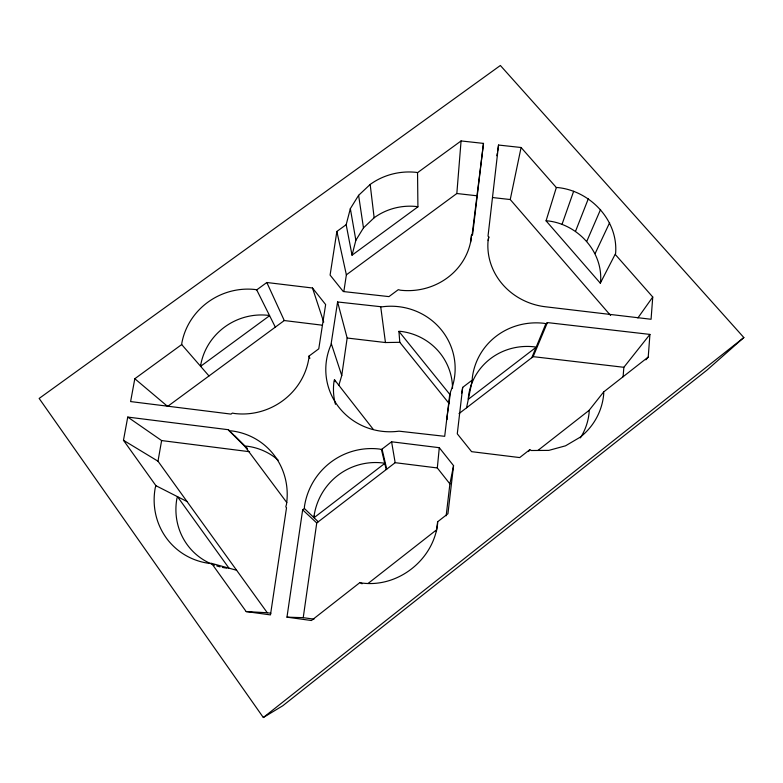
<?xml version="1.0" encoding="UTF-8"?>
<svg xmlns="http://www.w3.org/2000/svg" width="783" height="783" viewBox="0 0 783 783"><rect width="100%" height="100%" fill="white"/><g stroke="black" fill="none" stroke-linecap="round" stroke-linejoin="round"><path stroke-width="1.17" d="M318.28 521.791L304.401 508.51L304.44 506.591A67.651 67.054 -59.5 0 1 379.628 449.07L381.448 449.54L391.588 441.788L439.292 447.69L453.563 465.66L447.935 513.726L437.619 521.801L436.385 531.598M256.707 289.886L266.827 282.506L312.495 288.007L325.64 304.567L318.769 348.826L308.952 356.128L308.864 358.174A65.009 61.779 -26.8 0 1 234.616 413.512L232.385 413.091L231.024 414.099L130.604 401.571L134.813 378.727L181.695 344.559L181.822 343.169A65.009 61.779 -26.8 0 1 255.317 289.534L256.707 289.886L275.322 327.137M471.493 235.223L471.327 237.435A63.188 59.322 -3.6 0 1 400.426 290.209L398.273 289.681L388.965 296.61L343.277 291.54L330.093 275.087L336.866 231.465L346.174 224.682L350.344 208.65L358.604 195.329L370.173 184.445A63.188 59.322 -3.6 0 1 416.223 172.348L417.545 172.661L461.07 140.94L483.493 143.397L472.629 234.371L471.493 235.223L470.583 242.387M645.867 359.828L648.226 357.058L649.929 334.41L547.395 322.586L545.878 323.751L531.794 357.694M615.36 254.563L652.748 297.011L651.074 319.268L545.643 306.799A64.128 59.9 10.6 0 1 488.22 239.295L488.807 237.004L488.024 236.084L498.556 145.041L521.087 147.507L556.341 187.548L557.565 187.538C590.02 190.729 618.306 220.062 615.614 253.428L600.307 283.172L546.064 220.835L556.341 187.548M343.854 291.433L346.37 274.833L456.832 193.518L461.07 140.94M623.092 376.799L623.855 367.296L649.929 334.41M446.163 515.811L449.902 483.894L437.315 467.95L439.292 447.69M545.878 323.751L544.019 323.301A66.359 63.766 20.3 0 0 472.266 378.199L472.306 380.029L462.684 387.379L457.282 433.811L471.591 451.664L519.697 457.575L529.778 449.687L531.305 450.509L548.795 450.391L565.522 445.821L580.291 437.129A66.359 63.766 20.3 0 0 603.732 393.829L603.644 391.96L648.226 357.058M449.873 393.291L444.695 436.317L399.007 431.169A64.705 62.748 -7.2 0 1 338.97 407.366A64.705 62.748 -7.2 0 1 330.994 344.774L337.59 301.964L381.938 306.838A64.705 62.748 -7.2 0 1 450.568 391.754L446.692 419.61L447.308 418.239M472.051 235.477L483.493 143.397M304.401 508.51L302.659 509.841L286.969 617.161L303.227 617.67L316.743 522.966L395.161 462.684L437.315 467.95M338.794 385.461L341.75 375.537L347.163 338.021L337.59 301.964M496.853 155.729L497.225 153.351M497.606 150.982L498.556 145.041M461.676 393.242L462.684 387.379M488.191 240.577L488.807 237.004M187.01 501.521L158 461.207L161.621 440.565L127.746 417.075L123.469 440.281L155.925 485.685L187.01 501.521L267.287 612.756L270.859 613.236M449.902 483.894L453.563 465.66M466.551 407.816L472.306 380.029M610.623 315.5L510.242 199.538L521.087 147.507M600.307 283.172L600.551 282.115C603.155 251.284 577.267 223.85 547.19 220.826L546.064 220.835M373.276 429.387L334.468 379.706L334.047 381.155A59.567 58.03 -7.2 0 0 335.467 404.312M417.916 206.839L416.693 206.546A58.314 55.143 -3.4 0 0 374.147 217.772L363.478 227.892L355.864 240.283L352.037 255.189L417.916 206.839L417.545 172.661M155.925 485.685L155.24 487.838A68.052 65.234 -47.4 0 0 209.315 563.388L211.625 563.378L236.623 570.269M562.037 224.31L573.655 191.267M575.544 231.259L588.327 198.725M458.985 413.63L533.145 356.647L547.395 322.586M586.829 241.242L600.59 209.443M595.109 253.604L609.614 222.734M528.633 451.517L529.778 449.687M637.881 317.947L652.748 297.011M538.029 450.342L589.08 410.38L603.644 391.96M743.85 337.551L706.902 370.173L282.78 705.757L263.323 717.512L39.15 398.439L500.366 65.488L743.85 337.551L263.323 717.512M368.039 583.501L436.366 529.983M437.619 521.801L437.638 523.563C433.557 559.845 397.95 587.935 361.687 583.002L359.974 582.532L311.419 620.518L286.969 617.161M322.469 325.219L284.278 320.541L167.621 406.416L134.813 378.727M347.163 338.021L385.451 342.543L399.8 342.308L449.109 403.519M127.746 417.075L228.391 429.72L229.419 431.1L231.543 430.885A68.052 65.234 -47.4 0 1 286.441 504.555L285.795 506.807L286.519 507.785L270.468 614.9L246.175 611.572L211.625 563.378M234.528 435.779L244.883 446.349L246.841 446.163A62.493 60.125 -49 0 1 278.18 460.13M399.8 342.308L398.919 331.366L400.446 331.346A59.567 58.03 -7.2 0 1 452.525 388.309M246.175 611.572L267.287 612.756M456.832 193.518L476.788 195.77M492.556 197.541L510.242 199.538M533.145 356.647L623.855 367.296M161.621 440.565L249.601 451.722M303.227 617.67L313.993 619.147M123.469 440.281L158 461.207M359.974 582.532L362.049 583.824M302.659 509.841L316.743 522.966M229.419 431.1L247.448 448.884M228.391 429.72L247.379 448.483M181.695 344.559L208.992 375.957M398.919 331.366L449.452 393.947M244.883 446.349L286.813 502.578M228.979 568.155L177.487 496.667L176.87 498.654A62.493 60.125 -49 0 0 214.591 565.199M266.827 282.506L284.278 320.541M308.952 356.128L309.892 358.34M334.468 379.706L335.212 381.752M312.495 288.007L323.731 322.097M331.395 343.952L341.75 375.537M381.448 449.54L386.215 469.565M382.045 449.09L386.733 469.164M336.866 231.465L346.37 274.833M346.174 224.682L352.037 255.189M350.344 208.65L355.864 240.283M391.588 441.788L395.161 462.684M358.604 195.329L363.478 227.892M380.744 306.965L385.451 342.543M370.173 184.445L374.147 217.772M589.08 410.38L589.168 412.112A61.035 58.911 21.9 0 1 580.379 437.883M468.283 397.598L468.312 399.291L536.11 347.27L534.407 346.849A61.035 58.911 21.9 0 0 468.43 396.433M226.855 568.164A62.493 60.125 -49 0 1 222.333 567.391M220.092 566.872A62.493 60.125 -49 0 1 216.764 565.933M314.061 515.958L314.032 517.72L384.756 463.428L383.073 462.998A62.18 61.622 -66.5 0 0 314.061 515.958M200.722 365.035L200.614 366.317L269.597 315.686L268.315 315.353A59.87 57.228 -27.7 0 0 200.722 365.035"/></g></svg>
